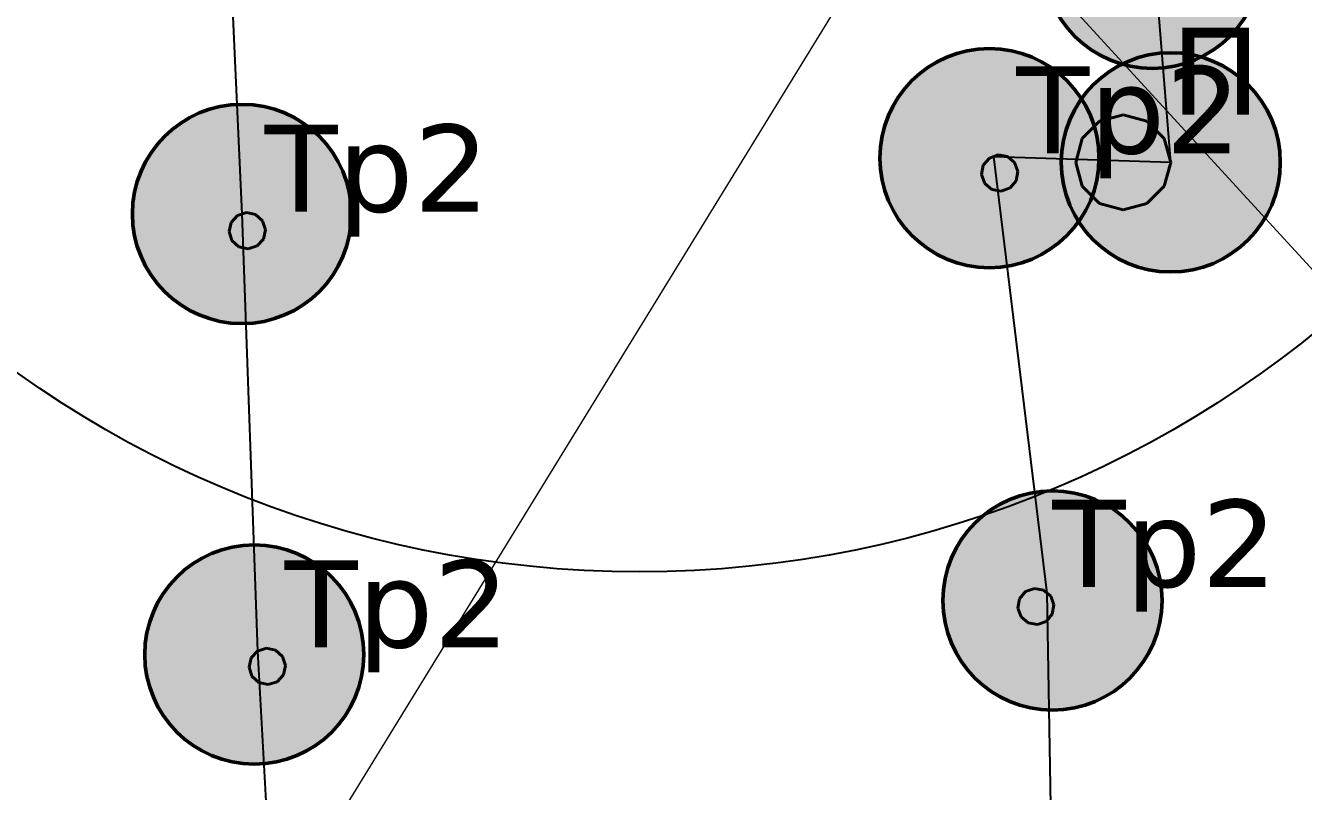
# Model space of a CAD drawing. Header units: millimetres. Extents: x -243740 to 150609, y -473655 to -165121.
# Drawn here: x 5744 to 8384, y -342736 to -341154 of the extents above; entities that cross this region are included whole.
import ezdxf

# ---------------------------------------------------------------- set-up
doc = ezdxf.new("R2010")
doc.units = ezdxf.units.MM
doc.layers.add('_Гр.ЩД-1C.10.4.I8.5', color=6, linetype='Continuous')
for name, color, linetype, lineweight in [('_освещение_dali', 3, 'Continuous', 50), ('DLX_LUM 21', 5, 'Continuous', 40), ('DLX_LUM 22', 5, 'Continuous', 40)]:
    doc.layers.add(name, color=color, linetype=linetype, lineweight=lineweight)
doc.styles.add('TableTextStyle', font='')
doc.styles.get('TableTextStyle').set_extended_font_data('VERDANA.TTF')
doc.linetypes.add('Truba', pattern='A,3e-05,[4,MSH_7,S=1,R=0,X=0,Y=0],-3.022072', length=3.022102)

# ---------------------------------------------------------------- blocks, each defined once
blk = doc.blocks.new('A$Caabd1818')
at = {"layer": 'DLX_LUM 21'}
for points in [[(3752.7, 56079, 0), (3765.3, 56093.8, 0)], [(3765.3, 56093.8, 0), (3752.7, 56079, 0)], [(3765.3, 56093.8, 0), (3752.7, 56079, 0)], [(3752.7, 56079, 0), (3765.3, 56093.8, 0)], [(3765.3, 56093.8, 0), (3783.5, 56100.4, 0)], [(3783.5, 56100.4, 0), (3765.3, 56093.8, 0)], [(3783.5, 56100.4, 0), (3765.3, 56093.8, 0)], [(3765.3, 56093.8, 0), (3783.5, 56100.4, 0)], [(3765.3, 56093.8, 0), (3765.3, 56093.8, 0)], [(3765.3, 56093.8, 0), (3765.3, 56093.8, 0)], [(3783.5, 56100.4, 0), (3783.5, 56100.4, 0)], [(3783.5, 56100.4, 0), (3802.7, 56096.9, 0)], [(3802.7, 56096.9, 0), (3783.5, 56100.4, 0)], [(3783.5, 56100.4, 0), (3783.5, 56100.4, 0)], [(3802.7, 56096.9, 0), (3783.5, 56100.4, 0)], [(3783.5, 56100.4, 0), (3802.7, 56096.9, 0)], [(3802.7, 56096.9, 0), (3802.7, 56096.9, 0)], [(3802.7, 56096.9, 0), (3817.5, 56084.4, 0)], [(3817.5, 56084.4, 0), (3802.7, 56096.9, 0)], [(3802.7, 56096.9, 0), (3802.7, 56096.9, 0)], [(3817.5, 56084.4, 0), (3802.7, 56096.9, 0)], [(3802.7, 56096.9, 0), (3817.5, 56084.4, 0)], [(3817.5, 56084.4, 0), (3817.5, 56084.4, 0)], [(3817.5, 56084.4, 0), (3824, 56066.1, 0)], [(3824, 56066.1, 0), (3817.5, 56084.4, 0)], [(3817.5, 56084.4, 0), (3817.5, 56084.4, 0)], [(3824, 56066.1, 0), (3817.5, 56084.4, 0)], [(3817.5, 56084.4, 0), (3824, 56066.1, 0)], [(3749.3, 56059.9, 0), (3752.7, 56079, 0)], [(3752.7, 56079, 0), (3749.3, 56059.9, 0)], [(3752.7, 56079, 0), (3749.3, 56059.9, 0)], [(3749.3, 56059.9, 0), (3752.7, 56079, 0)], [(3755.9, 56041.6, 0), (3749.3, 56059.9, 0)], [(3749.3, 56059.9, 0), (3749.3, 56059.9, 0)], [(3749.3, 56059.9, 0), (3755.9, 56041.6, 0)], [(3749.3, 56059.9, 0), (3749.3, 56059.9, 0)], [(3749.3, 56059.9, 0), (3755.9, 56041.6, 0)], [(3755.9, 56041.6, 0), (3749.3, 56059.9, 0)], [(3752.7, 56079, 0), (3752.7, 56079, 0)], [(3752.7, 56079, 0), (3752.7, 56079, 0)], [(3824, 56066.1, 0), (3820.6, 56047, 0)], [(3820.6, 56047, 0), (3824, 56066.1, 0)], [(3820.6, 56047, 0), (3824, 56066.1, 0)], [(3824, 56066.1, 0), (3820.6, 56047, 0)], [(3824, 56066.1, 0), (3824, 56066.1, 0)], [(3824, 56066.1, 0), (3824, 56066.1, 0)], [(3770.7, 56029.1, 0), (3755.9, 56041.6, 0)], [(3755.9, 56041.6, 0), (3755.9, 56041.6, 0)], [(3755.9, 56041.6, 0), (3770.7, 56029.1, 0)], [(3755.9, 56041.6, 0), (3755.9, 56041.6, 0)], [(3755.9, 56041.6, 0), (3770.7, 56029.1, 0)], [(3770.7, 56029.1, 0), (3755.9, 56041.6, 0)], [(3808.1, 56032.2, 0), (3789.8, 56025.7, 0)], [(3789.8, 56025.7, 0), (3808.1, 56032.2, 0)], [(3789.8, 56025.7, 0), (3808.1, 56032.2, 0)], [(3808.1, 56032.2, 0), (3789.8, 56025.7, 0)], [(3820.6, 56047, 0), (3808.1, 56032.2, 0)], [(3808.1, 56032.2, 0), (3820.6, 56047, 0)], [(3808.1, 56032.2, 0), (3820.6, 56047, 0)], [(3820.6, 56047, 0), (3808.1, 56032.2, 0)], [(3808.1, 56032.2, 0), (3808.1, 56032.2, 0)], [(3808.1, 56032.2, 0), (3808.1, 56032.2, 0)], [(3820.6, 56047, 0), (3820.6, 56047, 0)], [(3820.6, 56047, 0), (3820.6, 56047, 0)], [(3789.8, 56025.7, 0), (3770.7, 56029.1, 0)], [(3770.7, 56029.1, 0), (3770.7, 56029.1, 0)], [(3770.7, 56029.1, 0), (3789.8, 56025.7, 0)], [(3770.7, 56029.1, 0), (3770.7, 56029.1, 0)], [(3770.7, 56029.1, 0), (3789.8, 56025.7, 0)], [(3789.8, 56025.7, 0), (3770.7, 56029.1, 0)], [(3789.8, 56025.7, 0), (3789.8, 56025.7, 0)], [(3789.8, 56025.7, 0), (3789.8, 56025.7, 0)], [(2212.4, 55975.5, 0), (2230.9, 55981.3, 0)], [(2230.9, 55981.3, 0), (2212.4, 55975.5, 0)], [(2230.9, 55981.3, 0), (2212.4, 55975.5, 0)], [(2212.4, 55975.5, 0), (2230.9, 55981.3, 0)], [(2230.9, 55981.3, 0), (2230.9, 55981.3, 0)], [(2230.9, 55981.3, 0), (2249.9, 55977.2, 0)], [(2249.9, 55977.2, 0), (2230.9, 55981.3, 0)], [(2230.9, 55981.3, 0), (2230.9, 55981.3, 0)], [(2249.9, 55977.2, 0), (2230.9, 55981.3, 0)], [(2230.9, 55981.3, 0), (2249.9, 55977.2, 0)], [(2249.9, 55977.2, 0), (2249.9, 55977.2, 0)], [(2249.9, 55977.2, 0), (2264.3, 55964.1, 0)], [(2264.3, 55964.1, 0), (2249.9, 55977.2, 0)], [(2249.9, 55977.2, 0), (2249.9, 55977.2, 0)], [(2264.3, 55964.1, 0), (2249.9, 55977.2, 0)], [(2249.9, 55977.2, 0), (2264.3, 55964.1, 0)], [(2195.2, 55942.2, 0), (2199.4, 55961.1, 0)], [(2199.4, 55961.1, 0), (2195.2, 55942.2, 0)], [(2199.4, 55961.1, 0), (2195.2, 55942.2, 0)], [(2195.2, 55942.2, 0), (2199.4, 55961.1, 0)], [(2199.4, 55961.1, 0), (2212.4, 55975.5, 0)], [(2212.4, 55975.5, 0), (2199.4, 55961.1, 0)], [(2212.4, 55975.5, 0), (2199.4, 55961.1, 0)], [(2199.4, 55961.1, 0), (2212.4, 55975.5, 0)], [(2199.4, 55961.1, 0), (2199.4, 55961.1, 0)], [(2199.4, 55961.1, 0), (2199.4, 55961.1, 0)], [(2212.4, 55975.5, 0), (2212.4, 55975.5, 0)], [(2212.4, 55975.5, 0), (2212.4, 55975.5, 0)], [(2264.3, 55964.1, 0), (2264.3, 55964.1, 0)], [(2264.3, 55964.1, 0), (2270.1, 55945.6, 0)], [(2270.1, 55945.6, 0), (2264.3, 55964.1, 0)], [(2264.3, 55964.1, 0), (2264.3, 55964.1, 0)], [(2270.1, 55945.6, 0), (2264.3, 55964.1, 0)], [(2264.3, 55964.1, 0), (2270.1, 55945.6, 0)], [(2201.1, 55923.7, 0), (2195.2, 55942.2, 0)], [(2195.2, 55942.2, 0), (2195.2, 55942.2, 0)], [(2195.2, 55942.2, 0), (2201.1, 55923.7, 0)], [(2195.2, 55942.2, 0), (2195.2, 55942.2, 0)], [(2195.2, 55942.2, 0), (2201.1, 55923.7, 0)], [(2201.1, 55923.7, 0), (2195.2, 55942.2, 0)], [(2215.4, 55910.6, 0), (2201.1, 55923.7, 0)], [(2201.1, 55923.7, 0), (2201.1, 55923.7, 0)], [(2201.1, 55923.7, 0), (2215.4, 55910.6, 0)], [(2201.1, 55923.7, 0), (2201.1, 55923.7, 0)], [(2201.1, 55923.7, 0), (2215.4, 55910.6, 0)], [(2215.4, 55910.6, 0), (2201.1, 55923.7, 0)], [(2266, 55926.6, 0), (2252.9, 55912.3, 0)], [(2252.9, 55912.3, 0), (2266, 55926.6, 0)], [(2252.9, 55912.3, 0), (2266, 55926.6, 0)], [(2266, 55926.6, 0), (2252.9, 55912.3, 0)], [(2270.1, 55945.6, 0), (2266, 55926.6, 0)], [(2266, 55926.6, 0), (2270.1, 55945.6, 0)], [(2266, 55926.6, 0), (2270.1, 55945.6, 0)], [(2270.1, 55945.6, 0), (2266, 55926.6, 0)], [(2266, 55926.6, 0), (2266, 55926.6, 0)], [(2266, 55926.6, 0), (2266, 55926.6, 0)], [(2270.1, 55945.6, 0), (2270.1, 55945.6, 0)], [(2270.1, 55945.6, 0), (2270.1, 55945.6, 0)], [(2234.4, 55906.4, 0), (2215.4, 55910.6, 0)], [(2215.4, 55910.6, 0), (2215.4, 55910.6, 0)], [(2215.4, 55910.6, 0), (2234.4, 55906.4, 0)], [(2215.4, 55910.6, 0), (2215.4, 55910.6, 0)], [(2215.4, 55910.6, 0), (2234.4, 55906.4, 0)], [(2234.4, 55906.4, 0), (2215.4, 55910.6, 0)], [(2252.9, 55912.3, 0), (2234.4, 55906.4, 0)], [(2234.4, 55906.4, 0), (2252.9, 55912.3, 0)], [(2234.4, 55906.4, 0), (2252.9, 55912.3, 0)], [(2252.9, 55912.3, 0), (2234.4, 55906.4, 0)], [(2234.4, 55906.4, 0), (2234.4, 55906.4, 0)], [(2234.4, 55906.4, 0), (2234.4, 55906.4, 0)], [(2252.9, 55912.3, 0), (2252.9, 55912.3, 0)], [(2252.9, 55912.3, 0), (2252.9, 55912.3, 0)], [(3827.5, 55184, 0), (3840, 55198.9, 0)], [(3840, 55198.9, 0), (3827.5, 55184, 0)], [(3840, 55198.9, 0), (3827.5, 55184, 0)], [(3827.5, 55184, 0), (3840, 55198.9, 0)], [(3840, 55198.9, 0), (3858.3, 55205.4, 0)], [(3858.3, 55205.4, 0), (3840, 55198.9, 0)], [(3858.3, 55205.4, 0), (3840, 55198.9, 0)], [(3840, 55198.9, 0), (3858.3, 55205.4, 0)], [(3840, 55198.9, 0), (3840, 55198.9, 0)], [(3840, 55198.9, 0), (3840, 55198.9, 0)], [(3858.3, 55205.4, 0), (3858.3, 55205.4, 0)], [(3858.3, 55205.4, 0), (3877.4, 55202, 0)], [(3877.4, 55202, 0), (3858.3, 55205.4, 0)], [(3858.3, 55205.4, 0), (3858.3, 55205.4, 0)], [(3877.4, 55202, 0), (3858.3, 55205.4, 0)], [(3858.3, 55205.4, 0), (3877.4, 55202, 0)], [(3877.4, 55202, 0), (3877.4, 55202, 0)], [(3877.4, 55202, 0), (3892.2, 55189.4, 0)], [(3892.2, 55189.4, 0), (3877.4, 55202, 0)], [(3877.4, 55202, 0), (3877.4, 55202, 0)], [(3892.2, 55189.4, 0), (3877.4, 55202, 0)], [(3877.4, 55202, 0), (3892.2, 55189.4, 0)], [(3892.2, 55189.4, 0), (3892.2, 55189.4, 0)], [(3892.2, 55189.4, 0), (3898.7, 55171.2, 0)], [(3898.7, 55171.2, 0), (3892.2, 55189.4, 0)], [(3892.2, 55189.4, 0), (3892.2, 55189.4, 0)], [(3898.7, 55171.2, 0), (3892.2, 55189.4, 0)], [(3892.2, 55189.4, 0), (3898.7, 55171.2, 0)], [(3824, 55164.9, 0), (3827.5, 55184, 0)], [(3827.5, 55184, 0), (3824, 55164.9, 0)], [(3827.5, 55184, 0), (3824, 55164.9, 0)], [(3824, 55164.9, 0), (3827.5, 55184, 0)], [(3830.6, 55146.7, 0), (3824, 55164.9, 0)], [(3824, 55164.9, 0), (3824, 55164.9, 0)], [(3824, 55164.9, 0), (3830.6, 55146.7, 0)], [(3824, 55164.9, 0), (3824, 55164.9, 0)], [(3824, 55164.9, 0), (3830.6, 55146.7, 0)], [(3830.6, 55146.7, 0), (3824, 55164.9, 0)], [(3827.5, 55184, 0), (3827.5, 55184, 0)], [(3827.5, 55184, 0), (3827.5, 55184, 0)], [(3898.7, 55171.2, 0), (3895.3, 55152.1, 0)], [(3895.3, 55152.1, 0), (3898.7, 55171.2, 0)], [(3895.3, 55152.1, 0), (3898.7, 55171.2, 0)], [(3898.7, 55171.2, 0), (3895.3, 55152.1, 0)], [(3898.7, 55171.2, 0), (3898.7, 55171.2, 0)], [(3898.7, 55171.2, 0), (3898.7, 55171.2, 0)], [(3845.4, 55134.1, 0), (3830.6, 55146.7, 0)], [(3830.6, 55146.7, 0), (3830.6, 55146.7, 0)], [(3830.6, 55146.7, 0), (3845.4, 55134.1, 0)], [(3830.6, 55146.7, 0), (3830.6, 55146.7, 0)], [(3830.6, 55146.7, 0), (3845.4, 55134.1, 0)], [(3845.4, 55134.1, 0), (3830.6, 55146.7, 0)], [(3864.5, 55130.7, 0), (3845.4, 55134.1, 0)], [(3845.4, 55134.1, 0), (3845.4, 55134.1, 0)], [(3845.4, 55134.1, 0), (3864.5, 55130.7, 0)], [(3845.4, 55134.1, 0), (3845.4, 55134.1, 0)], [(3845.4, 55134.1, 0), (3864.5, 55130.7, 0)], [(3864.5, 55130.7, 0), (3845.4, 55134.1, 0)], [(3882.8, 55137.3, 0), (3864.5, 55130.7, 0)], [(3864.5, 55130.7, 0), (3882.8, 55137.3, 0)], [(3864.5, 55130.7, 0), (3882.8, 55137.3, 0)], [(3882.8, 55137.3, 0), (3864.5, 55130.7, 0)], [(3895.3, 55152.1, 0), (3882.8, 55137.3, 0)], [(3882.8, 55137.3, 0), (3895.3, 55152.1, 0)], [(3882.8, 55137.3, 0), (3895.3, 55152.1, 0)], [(3895.3, 55152.1, 0), (3882.8, 55137.3, 0)], [(3882.8, 55137.3, 0), (3882.8, 55137.3, 0)], [(3882.8, 55137.3, 0), (3882.8, 55137.3, 0)], [(3895.3, 55152.1, 0), (3895.3, 55152.1, 0)], [(3895.3, 55152.1, 0), (3895.3, 55152.1, 0)], [(3864.5, 55130.7, 0), (3864.5, 55130.7, 0)], [(3864.5, 55130.7, 0), (3864.5, 55130.7, 0)], [(2253.7, 55076, 0), (2272.2, 55081.9, 0)], [(2272.2, 55081.9, 0), (2253.7, 55076, 0)], [(2272.2, 55081.9, 0), (2253.7, 55076, 0)], [(2253.7, 55076, 0), (2272.2, 55081.9, 0)], [(2272.2, 55081.9, 0), (2272.2, 55081.9, 0)], [(2272.2, 55081.9, 0), (2291.2, 55077.7, 0)], [(2291.2, 55077.7, 0), (2272.2, 55081.9, 0)], [(2272.2, 55081.9, 0), (2272.2, 55081.9, 0)], [(2291.2, 55077.7, 0), (2272.2, 55081.9, 0)], [(2272.2, 55081.9, 0), (2291.2, 55077.7, 0)], [(2236.5, 55042.7, 0), (2240.6, 55061.7, 0)], [(2240.6, 55061.7, 0), (2236.5, 55042.7, 0)], [(2240.6, 55061.7, 0), (2236.5, 55042.7, 0)], [(2236.5, 55042.7, 0), (2240.6, 55061.7, 0)], [(2240.6, 55061.7, 0), (2253.7, 55076, 0)], [(2253.7, 55076, 0), (2240.6, 55061.7, 0)], [(2253.7, 55076, 0), (2240.6, 55061.7, 0)], [(2240.6, 55061.7, 0), (2253.7, 55076, 0)], [(2240.6, 55061.7, 0), (2240.6, 55061.7, 0)], [(2240.6, 55061.7, 0), (2240.6, 55061.7, 0)], [(2253.7, 55076, 0), (2253.7, 55076, 0)], [(2253.7, 55076, 0), (2253.7, 55076, 0)], [(2291.2, 55077.7, 0), (2291.2, 55077.7, 0)], [(2291.2, 55077.7, 0), (2305.5, 55064.6, 0)], [(2305.5, 55064.6, 0), (2291.2, 55077.7, 0)], [(2291.2, 55077.7, 0), (2291.2, 55077.7, 0)], [(2305.5, 55064.6, 0), (2291.2, 55077.7, 0)], [(2291.2, 55077.7, 0), (2305.5, 55064.6, 0)], [(2305.5, 55064.6, 0), (2305.5, 55064.6, 0)], [(2305.5, 55064.6, 0), (2311.4, 55046.1, 0)], [(2311.4, 55046.1, 0), (2305.5, 55064.6, 0)], [(2305.5, 55064.6, 0), (2305.5, 55064.6, 0)], [(2311.4, 55046.1, 0), (2305.5, 55064.6, 0)], [(2305.5, 55064.6, 0), (2311.4, 55046.1, 0)], [(2242.3, 55024.2, 0), (2236.5, 55042.7, 0)], [(2236.5, 55042.7, 0), (2236.5, 55042.7, 0)], [(2236.5, 55042.7, 0), (2242.3, 55024.2, 0)], [(2236.5, 55042.7, 0), (2236.5, 55042.7, 0)], [(2236.5, 55042.7, 0), (2242.3, 55024.2, 0)], [(2242.3, 55024.2, 0), (2236.5, 55042.7, 0)], [(2307.2, 55027.2, 0), (2294.1, 55012.8, 0)], [(2294.1, 55012.8, 0), (2307.2, 55027.2, 0)], [(2294.1, 55012.8, 0), (2307.2, 55027.2, 0)], [(2307.2, 55027.2, 0), (2294.1, 55012.8, 0)], [(2311.4, 55046.1, 0), (2307.2, 55027.2, 0)], [(2307.2, 55027.2, 0), (2311.4, 55046.1, 0)], [(2307.2, 55027.2, 0), (2311.4, 55046.1, 0)], [(2311.4, 55046.1, 0), (2307.2, 55027.2, 0)], [(2307.2, 55027.2, 0), (2307.2, 55027.2, 0)], [(2307.2, 55027.2, 0), (2307.2, 55027.2, 0)], [(2311.4, 55046.1, 0), (2311.4, 55046.1, 0)], [(2311.4, 55046.1, 0), (2311.4, 55046.1, 0)], [(2256.7, 55011.1, 0), (2242.3, 55024.2, 0)], [(2242.3, 55024.2, 0), (2242.3, 55024.2, 0)], [(2242.3, 55024.2, 0), (2256.7, 55011.1, 0)], [(2242.3, 55024.2, 0), (2242.3, 55024.2, 0)], [(2242.3, 55024.2, 0), (2256.7, 55011.1, 0)], [(2256.7, 55011.1, 0), (2242.3, 55024.2, 0)], [(2275.6, 55007, 0), (2256.7, 55011.1, 0)], [(2256.7, 55011.1, 0), (2256.7, 55011.1, 0)], [(2256.7, 55011.1, 0), (2275.6, 55007, 0)], [(2256.7, 55011.1, 0), (2256.7, 55011.1, 0)], [(2256.7, 55011.1, 0), (2275.6, 55007, 0)], [(2275.6, 55007, 0), (2256.7, 55011.1, 0)], [(2294.1, 55012.8, 0), (2275.6, 55007, 0)], [(2275.6, 55007, 0), (2294.1, 55012.8, 0)], [(2275.6, 55007, 0), (2294.1, 55012.8, 0)], [(2294.1, 55012.8, 0), (2275.6, 55007, 0)], [(2275.6, 55007, 0), (2275.6, 55007, 0)], [(2275.6, 55007, 0), (2275.6, 55007, 0)], [(2294.1, 55012.8, 0), (2294.1, 55012.8, 0)], [(2294.1, 55012.8, 0), (2294.1, 55012.8, 0)]]:
    blk.add_polyline3d(points, dxfattribs=at)
at = {"layer": 'DLX_LUM 22'}
for points in [[(3956.9, 56134, 0), (3992.8, 56169.9, 0)], [(3992.8, 56169.9, 0), (3956.9, 56134, 0)], [(3992.8, 56169.9, 0), (3956.9, 56134, 0)], [(3956.9, 56134, 0), (3992.8, 56169.9, 0)], [(3992.8, 56169.9, 0), (4041.8, 56183, 0)], [(4041.8, 56183, 0), (3992.8, 56169.9, 0)], [(4041.8, 56183, 0), (3992.8, 56169.9, 0)], [(3992.8, 56169.9, 0), (4041.8, 56183, 0)], [(3992.8, 56169.9, 0), (3992.8, 56169.9, 0)], [(3992.8, 56169.9, 0), (3992.8, 56169.9, 0)], [(4041.8, 56183, 0), (4041.8, 56183, 0)], [(4041.8, 56183, 0), (4090.8, 56169.9, 0)], [(4090.8, 56169.9, 0), (4041.8, 56183, 0)], [(4041.8, 56183, 0), (4041.8, 56183, 0)], [(4090.8, 56169.9, 0), (4041.8, 56183, 0)], [(4041.8, 56183, 0), (4090.8, 56169.9, 0)], [(4090.8, 56169.9, 0), (4090.8, 56169.9, 0)], [(4090.8, 56169.9, 0), (4126.6, 56134, 0)], [(4126.6, 56134, 0), (4090.8, 56169.9, 0)], [(4090.8, 56169.9, 0), (4090.8, 56169.9, 0)], [(4126.6, 56134, 0), (4090.8, 56169.9, 0)], [(4090.8, 56169.9, 0), (4126.6, 56134, 0)], [(3943.8, 56085, 0), (3956.9, 56134, 0)], [(3956.9, 56134, 0), (3943.8, 56085, 0)], [(3956.9, 56134, 0), (3943.8, 56085, 0)], [(3943.8, 56085, 0), (3956.9, 56134, 0)], [(3956.9, 56134, 0), (3956.9, 56134, 0)], [(3956.9, 56134, 0), (3956.9, 56134, 0)], [(4126.6, 56134, 0), (4126.6, 56134, 0)], [(4126.6, 56134, 0), (4139.8, 56085, 0)], [(4139.8, 56085, 0), (4126.6, 56134, 0)], [(4126.6, 56134, 0), (4126.6, 56134, 0)], [(4139.8, 56085, 0), (4126.6, 56134, 0)], [(4126.6, 56134, 0), (4139.8, 56085, 0)], [(3956.9, 56036, 0), (3943.8, 56085, 0)], [(3943.8, 56085, 0), (3943.8, 56085, 0)], [(3943.8, 56085, 0), (3956.9, 56036, 0)], [(3943.8, 56085, 0), (3943.8, 56085, 0)], [(3943.8, 56085, 0), (3956.9, 56036, 0)], [(3956.9, 56036, 0), (3943.8, 56085, 0)], [(4139.8, 56085, 0), (4126.6, 56036, 0)], [(4126.6, 56036, 0), (4139.8, 56085, 0)], [(4126.6, 56036, 0), (4139.8, 56085, 0)], [(4139.8, 56085, 0), (4126.6, 56036, 0)], [(4139.8, 56085, 0), (4139.8, 56085, 0)], [(4139.8, 56085, 0), (4139.8, 56085, 0)], [(3992.8, 56000.2, 0), (3956.9, 56036, 0)], [(3956.9, 56036, 0), (3956.9, 56036, 0)], [(3956.9, 56036, 0), (3992.8, 56000.2, 0)], [(3956.9, 56036, 0), (3956.9, 56036, 0)], [(3956.9, 56036, 0), (3992.8, 56000.2, 0)], [(3992.8, 56000.2, 0), (3956.9, 56036, 0)], [(4126.6, 56036, 0), (4090.8, 56000.2, 0)], [(4090.8, 56000.2, 0), (4126.6, 56036, 0)], [(4090.8, 56000.2, 0), (4126.6, 56036, 0)], [(4126.6, 56036, 0), (4090.8, 56000.2, 0)], [(4126.6, 56036, 0), (4126.6, 56036, 0)], [(4126.6, 56036, 0), (4126.6, 56036, 0)], [(4041.8, 55987, 0), (3992.8, 56000.2, 0)], [(3992.8, 56000.2, 0), (3992.8, 56000.2, 0)], [(3992.8, 56000.2, 0), (4041.8, 55987, 0)], [(3992.8, 56000.2, 0), (3992.8, 56000.2, 0)], [(3992.8, 56000.2, 0), (4041.8, 55987, 0)], [(4041.8, 55987, 0), (3992.8, 56000.2, 0)], [(4090.8, 56000.2, 0), (4041.8, 55987, 0)], [(4041.8, 55987, 0), (4090.8, 56000.2, 0)], [(4041.8, 55987, 0), (4090.8, 56000.2, 0)], [(4090.8, 56000.2, 0), (4041.8, 55987, 0)], [(4041.8, 55987, 0), (4041.8, 55987, 0)], [(4041.8, 55987, 0), (4041.8, 55987, 0)], [(4090.8, 56000.2, 0), (4090.8, 56000.2, 0)], [(4090.8, 56000.2, 0), (4090.8, 56000.2, 0)]]:
    blk.add_polyline3d(points, dxfattribs=at)
blk = doc.blocks.new('A$Cab2378fa')
at = {"lineweight": 25, "true_color": 0xfff5f5}
h = blk.add_hatch(color=7, dxfattribs=at)
h.dxf.hatch_style = 1
h.paths.add_polyline_path([(0, 0), (-141.6, -170.3, 0.174923), (3, -222.4, 0.197808), (162.3, -156.8)])
h.paths.add_polyline_path([(-163.2, 157.6), (0, 0), (147.8, 177.8, 0.175398), (3, 230.2, 0.209014)])
at = {"lineweight": 25}
h = blk.add_hatch(color=0, dxfattribs=at)
h.paths.add_polyline_path([(162.3, -156.8, 0.442338), (147.8, 177.8), (0, 0)])
h.paths.add_polyline_path([(-141.6, -170.3), (0, 0), (-163.2, 157.6, 0.430096)])
blk.add_circle((3, 3.9), 226.3)

msp = doc.modelspace()

# ---------------------------------------------------------------- linework, layer by layer
at = {"layer": '_Гр.ЩД-1C.10.4.I8.5', "ltscale": 100}
msp.add_lwpolyline([(6047.1, -338899.8), (6140.1, -339810.6), (6153.4, -340713.8), (6191.4, -341543.4), (6223.4, -342445.8), (6277.1, -343412.2), (6294.5, -344296.5), (8014.6, -344131.4), (7870.1, -343242.3), (7854.4, -342326.1), (7744.1, -341424.7), (8109.4, -341436.7), (8071.6, -340967.8), (8054.3, -340562.1), (7687, -340850.1), (7602.1, -340550.1), (7585.6, -339638.1), (7504.6, -338750.5)], dxfattribs=at)
at = {"layer": 'Defpoints', "color": 251, "lineweight": 0, "ltscale": 100, "true_color": 0x636466}
for points in [[(10178.8, -336624.5), (4610, -345686.4)], [(4210, -337087.2), (11574.7, -345117.9)]]:
    msp.add_lwpolyline(points, dxfattribs=at)
at = {"layer": 'Defpoints', "color": 3, "ltscale": 100}
msp.add_circle((7012.2, -340067.7), 2214.5, dxfattribs=at)

# ---------------------------------------------------------------- block references
at = {"layer": '_освещение_dali', "color": 5, "ltscale": 100}
for p in [(8068.6, -341020.7), (7732, -341431.9), (8106.5, -341440.7), (6188.4, -341547.3), (7862.2, -342345.4), (6213.9, -342456.9)]:
    msp.add_blockref('A$Cab2378fa', p, dxfattribs=at)
at = {"layer": 'Defpoints', "linetype": 'Truba', "ltscale": 100}
msp.add_blockref('A$Caabd1818', (3969.7, -397521.8), dxfattribs=at)

# ---------------------------------------------------------------- texts
at = {"layer": '_освещение_dali', "color": 11, "true_color": 0xf5648f, "style": 'TableTextStyle'}
for s, p in [('П', (8109.4, -341338.7)), ('Тр2', (7790.6, -341418.3)), ('Тр2', (6238.1, -341538.7)), ('Тр2', (7865.3, -342313.2)), ('Тр2', (6279.3, -342438.2))]:
    msp.add_text(s, height=180, dxfattribs=at).set_placement(p)

doc.saveas('drawing.dxf')
